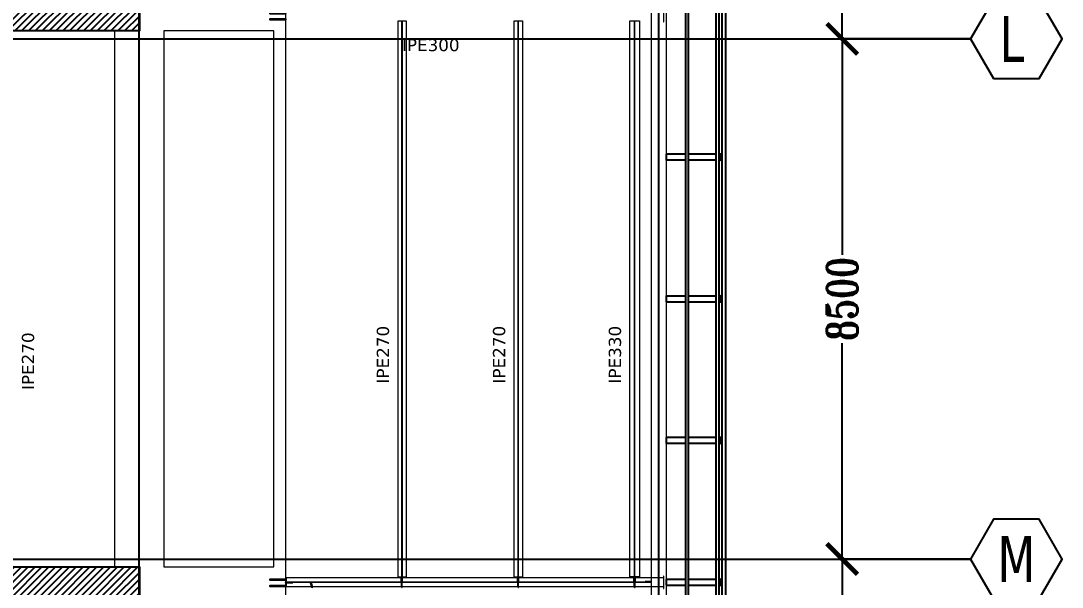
# Model space of a CAD drawing. Header units: millimetres. Extents: x -3255 to 78627, y -21906 to 33736.
# Drawn here: x 61592 to 78627, y 8040 to 17295 of the extents above; entities that cross this region are included whole.
import ezdxf
from ezdxf.enums import TextEntityAlignment as Align

# ---------------------------------------------------------------- set-up
doc = ezdxf.new("R2010")
doc.units = ezdxf.units.MM
doc.header["$LTSCALE"] = 0.9
for name, color, linetype, lineweight in [('0-3', 250, 'Continuous', 5), ('A_ALMA', 8, 'Continuous', 5), ('E_TEXTO', 3, 'Continuous', 9), ('E_VIGAS', 8, 'Continuous', 9), ('E_VIGAS-1', 5, 'Continuous', 25), ('E_VIGAS-2', 10, 'Continuous', 25), ('HCB-PLATINA', 4, 'Continuous', 15), ('HCB-VIGAS', 4, 'Continuous', 15), ('VIGAS_HCB', 4, 'Continuous', 15)]:
    doc.layers.add(name, color=color, linetype=linetype, lineweight=lineweight)
for name, color, linetype in [('COTAS', 8, 'Continuous'), ('HCB-ACH_PANT', 253, 'Continuous'), ('HCB-ANCLAJE', 5, 'Continuous'), ('HCB-EJES', 1, 'Continuous'), ('HCB-ROTULOS', 2, 'Continuous'), ('HCB_PANTALLAS', 6, 'Continuous')]:
    doc.layers.add(name, color=color, linetype=linetype)
doc.styles.add('ROMANT', font='romant.shx', dxfattribs={"width": 0.8})
doc.styles.add('VERDANA', font='verdana.ttf')
doc.dimstyles.new('1.125', dxfattribs={"dimscale": 0, "dimtxt": 500, "dimasz": 500, "dimexe": 4, "dimexo": 4, "dimgap": 15, "dimtad": 0, "dimdec": 0, "dimzin": 4, "dimdsep": 46, "dimtxsty": 'ROMANT', "dimblk": 'ARCHTICK', "dimcen": -10, "dimclrd": 256, "dimclrt": 3, "dimadec": 0, "dimazin": 0, "dimtfac": 1, "dimtdec": 0, "dimtix": 1, "dimtmove": 0, "dimatfit": 0, "dimldrblk": 'OBLIQUE', "dimfxl": 0.05, "dimtolj": 1, "dimtzin": 0, "dimarcsym": 0})

# ---------------------------------------------------------------- blocks, each defined once
blk = doc.blocks.new('EST_SFM_VIGA-METALICA-SECCION-C - EST_SFM_VIGA-METALICA-UPN100-1529792-_38_00m_N_E_-NIVEL-10 DOC')
at = {"layer": 'E_VIGAS-2'}
for p, q in [((13.831, 0.032), (-13.129, 0.032)), ((-13.047, -0.018), (13.749, -0.018))]:
    blk.add_line(p, q, dxfattribs=at)
blk = doc.blocks.new('EST_SFM_VIGA-METALICA-SECCION-C - EST_SFM_VIGA-METALICA-UPN100-1530878-_38_00m_N_E_-NIVEL-10 DOC')
at = {"layer": 'E_VIGAS-2'}
for p, q in [((14.54, 0.018), (-14.294, 0.018)), ((-14.294, -0.032), (14.54, -0.032))]:
    blk.add_line(p, q, dxfattribs=at)
blk = doc.blocks.new('EST_SFM_VIGA-METALICA-SECCION-C - EST_SFM_VIGA-METALICA-UPN160-1529890-_38_00m_N_E_-NIVEL-10 DOC')
at = {"layer": 'E_VIGAS-1'}
for p, q in [((14.442, 0.018), (-14.49, 0.018)), ((-14.485, -0.047), (14.437, -0.047))]:
    blk.add_line(p, q, dxfattribs=at)
blk = doc.blocks.new('DCTIB_CNI_EST_MOD-1A-FAC_0001_rvt-2-_38_00m_N_E_-NIVEL-10 DOC')
at = {"layer": 'E_VIGAS-1'}
for p, q in [((-6.037, 155.678), (-6.037, 155.778)), ((-5.727, 155.778), (-6.037, 155.778)), ((-5.227, 155.778), (-5.677, 155.778)), ((-5.149, 155.778), (-5.177, 155.778)), ((-5.149, 155.778), (-5.149, 155.678)), ((-5.149, 155.678), (-5.149, 155.778)), ((-5.149, 155.778), (-5.148, 155.778)), ((-5.148, 155.778), (-5.148, 155.741)), ((-5.129, 155.778), (-5.148, 155.778)), ((-5.148, 155.731), (-5.143, 155.731)), ((-5.143, 155.731), (-5.148, 155.731)), ((-5.148, 155.731), (-5.143, 155.731)), ((-5.143, 155.725), (-5.148, 155.725)), ((-5.143, 155.725), (-5.148, 155.725)), ((-5.148, 155.725), (-5.143, 155.725)), ((-5.148, 155.716), (-5.148, 155.678)), ((-5.143, 155.731), (-5.129, 155.731)), ((-5.129, 155.725), (-5.143, 155.725)), ((-5.727, 155.678), (-6.037, 155.678)), ((-5.227, 155.678), (-5.677, 155.678)), ((-5.149, 155.678), (-5.177, 155.678)), ((-5.148, 155.678), (-5.149, 155.678)), ((-5.148, 155.678), (-5.129, 155.678)), ((-6.037, 153.364), (-6.037, 153.464)), ((-6.037, 153.464), (-5.727, 153.464)), ((-6.037, 153.364), (-5.727, 153.364)), ((-5.677, 153.464), (-5.227, 153.464)), ((-5.677, 153.364), (-5.227, 153.364)), ((-5.177, 153.464), (-5.149, 153.464)), ((-5.177, 153.364), (-5.149, 153.364)), ((-5.149, 153.464), (-5.149, 153.364)), ((-5.149, 153.464), (-5.148, 153.464)), ((-5.149, 153.364), (-5.149, 153.464)), ((-5.148, 153.364), (-5.149, 153.364)), ((-5.129, 153.464), (-5.148, 153.464)), ((-5.148, 153.464), (-5.148, 153.426)), ((-5.148, 153.417), (-5.143, 153.417)), ((-5.143, 153.417), (-5.148, 153.417)), ((-5.148, 153.417), (-5.143, 153.417)), ((-5.143, 153.411), (-5.148, 153.411)), ((-5.143, 153.411), (-5.148, 153.411)), ((-5.148, 153.411), (-5.143, 153.411)), ((-5.148, 153.401), (-5.148, 153.364)), ((-5.148, 153.364), (-5.129, 153.364)), ((-5.143, 153.417), (-5.129, 153.417)), ((-5.129, 153.411), (-5.143, 153.411)), ((-6.037, 151.049), (-6.037, 151.149)), ((-5.727, 151.149), (-6.037, 151.149)), ((-5.227, 151.149), (-5.677, 151.149)), ((-5.149, 151.149), (-5.177, 151.149)), ((-5.149, 151.149), (-5.149, 151.049)), ((-5.149, 151.049), (-5.149, 151.149)), ((-5.149, 151.149), (-5.148, 151.149)), ((-5.148, 151.149), (-5.148, 151.112)), ((-5.129, 151.149), (-5.148, 151.149)), ((-5.148, 151.102), (-5.143, 151.102)), ((-5.143, 151.102), (-5.148, 151.102)), ((-5.148, 151.102), (-5.143, 151.102)), ((-5.143, 151.097), (-5.148, 151.097)), ((-5.143, 151.097), (-5.148, 151.097)), ((-5.148, 151.097), (-5.143, 151.097)), ((-5.143, 151.102), (-5.129, 151.102)), ((-5.129, 151.097), (-5.143, 151.097)), ((-5.727, 151.049), (-6.037, 151.049)), ((-5.227, 151.049), (-5.677, 151.049)), ((-5.149, 151.049), (-5.177, 151.049)), ((-5.148, 151.049), (-5.149, 151.049)), ((-5.148, 151.087), (-5.148, 151.049)), ((-5.148, 151.049), (-5.129, 151.049)), ((-6.038, 148.735), (-6.038, 148.835)), ((-6.038, 148.835), (-5.727, 148.835)), ((-6.038, 148.735), (-5.727, 148.735)), ((-5.548, 148.735), (-5.227, 148.735)), ((-5.546, 148.835), (-5.227, 148.835)), ((-5.177, 148.835), (-5.149, 148.835)), ((-5.177, 148.735), (-5.149, 148.735)), ((-5.149, 148.835), (-5.149, 148.735)), ((-5.149, 148.835), (-5.148, 148.835)), ((-5.149, 148.735), (-5.149, 148.835)), ((-5.148, 148.735), (-5.149, 148.735)), ((-5.129, 148.835), (-5.148, 148.835)), ((-5.148, 148.835), (-5.148, 148.798)), ((-5.148, 148.788), (-5.143, 148.788)), ((-5.143, 148.788), (-5.148, 148.788)), ((-5.148, 148.788), (-5.143, 148.788)), ((-5.143, 148.782), (-5.148, 148.782)), ((-5.143, 148.782), (-5.148, 148.782)), ((-5.148, 148.782), (-5.143, 148.782)), ((-5.148, 148.772), (-5.148, 148.735)), ((-5.148, 148.735), (-5.129, 148.735)), ((-5.143, 148.788), (-5.129, 148.788)), ((-5.129, 148.782), (-5.143, 148.782))]:
    blk.add_line(p, q, dxfattribs=at)
for points, knots in [([(-5.148, 155.741), (-5.148, 155.74), (-5.148, 155.738), (-5.147, 155.736), (-5.147, 155.734), (-5.146, 155.732), (-5.145, 155.731), (-5.143, 155.731), (-5.143, 155.731)], [0, 0, 0, 0, 0.142857, 0.285714, 0.428571, 0.571429, 0.785714, 1, 1, 1, 1]), ([(-5.143, 155.725), (-5.143, 155.725), (-5.144, 155.725), (-5.145, 155.725), (-5.146, 155.724), (-5.147, 155.722), (-5.147, 155.721), (-5.147, 155.72), (-5.148, 155.718), (-5.148, 155.717), (-5.148, 155.716)], [0, 0, 0, 0, 0.142857, 0.285714, 0.428571, 0.571429, 0.678571, 0.732143, 0.785714, 1, 1, 1, 1]), ([(-5.148, 153.426), (-5.148, 153.426), (-5.148, 153.424), (-5.147, 153.422), (-5.147, 153.42), (-5.146, 153.418), (-5.145, 153.417), (-5.143, 153.417), (-5.143, 153.417)], [0, 0, 0, 0, 0.142857, 0.285714, 0.428571, 0.571429, 0.785714, 1, 1, 1, 1]), ([(-5.143, 153.411), (-5.143, 153.411), (-5.144, 153.411), (-5.145, 153.41), (-5.146, 153.409), (-5.147, 153.408), (-5.147, 153.406), (-5.147, 153.405), (-5.148, 153.404), (-5.148, 153.402), (-5.148, 153.401)], [0, 0, 0, 0, 0.142857, 0.285714, 0.428571, 0.571429, 0.678571, 0.732143, 0.785714, 1, 1, 1, 1]), ([(-5.148, 151.112), (-5.148, 151.111), (-5.148, 151.11), (-5.147, 151.107), (-5.147, 151.105), (-5.146, 151.104), (-5.145, 151.102), (-5.143, 151.102), (-5.143, 151.102)], [0, 0, 0, 0, 0.142857, 0.285714, 0.428571, 0.571429, 0.785714, 1, 1, 1, 1]), ([(-5.143, 151.097), (-5.143, 151.097), (-5.144, 151.096), (-5.145, 151.096), (-5.146, 151.095), (-5.147, 151.093), (-5.147, 151.092), (-5.147, 151.091), (-5.148, 151.089), (-5.148, 151.088), (-5.148, 151.087)], [0, 0, 0, 0, 0.142857, 0.285714, 0.428571, 0.571429, 0.678571, 0.732143, 0.785714, 1, 1, 1, 1]), ([(-5.148, 148.798), (-5.148, 148.797), (-5.148, 148.795), (-5.147, 148.793), (-5.147, 148.791), (-5.146, 148.789), (-5.145, 148.788), (-5.143, 148.788), (-5.143, 148.788)], [0, 0, 0, 0, 0.142857, 0.285714, 0.428571, 0.571429, 0.785714, 1, 1, 1, 1]), ([(-5.143, 148.782), (-5.143, 148.782), (-5.144, 148.782), (-5.145, 148.781), (-5.146, 148.78), (-5.147, 148.779), (-5.147, 148.778), (-5.147, 148.777), (-5.148, 148.775), (-5.148, 148.774), (-5.148, 148.772)], [0, 0, 0, 0, 0.142857, 0.285714, 0.428571, 0.571429, 0.678571, 0.732143, 0.785714, 1, 1, 1, 1])]:
    blk.add_open_spline(points, degree=3, knots=knots, dxfattribs=at)
at = {"layer": 'E_VIGAS-2'}
for p, q in [((-5.677, 148.835), (-5.548, 148.835)), ((-5.677, 148.735), (-5.548, 148.735))]:
    blk.add_line(p, q, dxfattribs=at)
at = {"layer": 'E_VIGAS-1'}
for name, p, rotation in [('EST_SFM_VIGA-METALICA-SECCION-C - EST_SFM_VIGA-METALICA-UPN100-1530878-_38_00m_N_E_-NIVEL-10 DOC', (-5.195, 153.535), 270), ('EST_SFM_VIGA-METALICA-SECCION-C - EST_SFM_VIGA-METALICA-UPN160-1529890-_38_00m_N_E_-NIVEL-10 DOC', (-5.082, 153.388), 269.9999999999999), ('EST_SFM_VIGA-METALICA-SECCION-C - EST_SFM_VIGA-METALICA-UPN100-1529792-_38_00m_N_E_-NIVEL-10 DOC', (-5.709, 153.763), 270.0000000000001)]:
    blk.add_blockref(name, p, dxfattribs=dict(at, rotation=rotation))
blk = doc.blocks.new('_ArchTick')
at = {"color": 0, "linetype": 'ByBlock', "const_width": 0.15}
blk.add_lwpolyline([(-0.5, -0.5), (0.5, 0.5)], dxfattribs=at)
blk = doc.blocks.new('*D590')
at = {"layer": 'COTAS', "color": 0, "lineweight": -2, "transparency": 16777216}
for p, q in [((77123, 25500), (75025, 25500)), ((77123, 17000), (75025, 17000))]:
    blk.add_line(p, q, dxfattribs=at)
at = {"layer": 'COTAS', "lineweight": -2, "transparency": 16777216}
for p, q in [((75029, 25500), (75029, 21970)), ((75029, 17000), (75029, 20530))]:
    blk.add_line(p, q, dxfattribs=at)
at = {"layer": 'Defpoints', "color": 0, "transparency": 16777216}
for p in [(75029, 25500), (77127, 25500), (77127, 17000)]:
    blk.add_point(p, dxfattribs=at)
at = {"layer": 'COTAS', "lineweight": -2, "transparency": 16777216, "xscale": 500, "yscale": 500, "zscale": 500}
for p, rotation in [((75029, 25500), 90), ((75029, 17000), 270)]:
    blk.add_blockref('_ArchTick', p, dxfattribs=dict(at, rotation=rotation))
at = {"layer": 'COTAS', "color": 3, "transparency": 16777216, "insert": (75029, 21250), "char_height": 500, "attachment_point": 5, "rotation": 90, "style": 'ROMANT'}
blk.add_mtext('\\A1;8500', dxfattribs=at)
blk = doc.blocks.new('_Oblique')
at = {"color": 0, "linetype": 'ByBlock', "lineweight": -2}
blk.add_line((-0.5, -0.5), (0.5, 0.5), dxfattribs=at)
blk = doc.blocks.new('*D591')
at = {"layer": 'COTAS', "color": 0, "lineweight": -2, "transparency": 16777216}
for p, q in [((77123, 17000), (75025, 17000)), ((77123, 8500), (75025, 8500))]:
    blk.add_line(p, q, dxfattribs=at)
at = {"layer": 'COTAS', "lineweight": -2, "transparency": 16777216}
for p, q in [((75029, 17000), (75029, 13470)), ((75029, 8500), (75029, 12030))]:
    blk.add_line(p, q, dxfattribs=at)
at = {"layer": 'Defpoints', "color": 0, "transparency": 16777216}
for p in [(77127, 17000), (75029, 8500), (77127, 8500)]:
    blk.add_point(p, dxfattribs=at)
at = {"layer": 'COTAS', "lineweight": -2, "transparency": 16777216, "xscale": 500, "yscale": 500, "zscale": 500}
for p, rotation in [((75029, 17000), 90), ((75029, 8500), 270)]:
    blk.add_blockref('_ArchTick', p, dxfattribs=dict(at, rotation=rotation))
at = {"layer": 'COTAS', "color": 3, "transparency": 16777216, "insert": (75029, 12750), "char_height": 500, "attachment_point": 5, "rotation": 90, "style": 'ROMANT'}
blk.add_mtext('\\A1;8500', dxfattribs=at)
blk = doc.blocks.new('*D592')
at = {"layer": 'COTAS', "color": 0, "lineweight": -2, "transparency": 16777216}
for p, q in [((77123, 8500), (75025, 8500)), ((77123, 0), (75025, 0))]:
    blk.add_line(p, q, dxfattribs=at)
at = {"layer": 'COTAS', "lineweight": -2, "transparency": 16777216}
for p, q in [((75029, 8500), (75029, 4970)), ((75029, 0), (75029, 3530))]:
    blk.add_line(p, q, dxfattribs=at)
at = {"layer": 'Defpoints', "color": 0, "transparency": 16777216}
for p in [(75029, 8500), (77127, 8500), (77127, 0)]:
    blk.add_point(p, dxfattribs=at)
at = {"layer": 'COTAS', "lineweight": -2, "transparency": 16777216, "xscale": 500, "yscale": 500, "zscale": 500}
for p, rotation in [((75029, 8500), 90), ((75029, 0), 270)]:
    blk.add_blockref('_ArchTick', p, dxfattribs=dict(at, rotation=rotation))
at = {"layer": 'COTAS', "color": 3, "transparency": 16777216, "insert": (75029, 4250), "char_height": 500, "attachment_point": 5, "rotation": 90, "style": 'ROMANT'}
blk.add_mtext('\\A1;8500', dxfattribs=at)
blk = doc.blocks.new('CX-CONC')
at = {"layer": 'HCB-ANCLAJE'}
for points in [[(-50, -8), (-46, -6), (-42, -8), (-40, -8), (-38, -14), (-38, -52), (-38, -256), (-54, -256), (-54, -52), (-54, -14), (-52, -8)], [(50, -8), (54, -6), (58, -8), (60, -8), (62, -14), (62, -52), (62, -256), (46, -256), (46, -52), (46, -14), (48, -8)]]:
    blk.add_lwpolyline(points, close=True, dxfattribs=at)
at = {"layer": 'HCB-PLATINA'}
blk.add_lwpolyline([(-100, -6), (100, -6), (100, 0), (-100, 0)], close=True, dxfattribs=at)

msp = doc.modelspace()

# ---------------------------------------------------------------- hatches: boundary and pattern name
at = {"layer": 'HCB-ACH_PANT'}
h = msp.add_hatch(dxfattribs=at)
h.set_pattern_fill('ANSI31', color=256, scale=25)
h.set_pattern_definition([(45, (-17147.82, -55448.78), (-56.1266, 56.1266), [])])
h.paths.add_polyline_path([(63531.8, 7870.2), (55031.8, 7870.2), (55031.8, 8370.2), (59431.8, 8370.2), (59431.8, 17130.2), (55031.8, 17130.2), (55031.8, 17630.2), (63531.8, 17630.2), (63531.8, 17130.2), (59831.8, 17130.2), (59831.8, 8370.2), (63531.8, 8370.2)])

# ---------------------------------------------------------------- linework, layer by layer
msp.add_lwpolyline([(66039.9, 8110.7), (65929.9, 8110.7), (65929.9, 8116.7), (66039.9, 8116.7)], close=True)
at = {"layer": 'A_ALMA'}
for p, q in [((67826.6, 8205.2), (67826.6, 17295.2)), ((67833.2, 8205.2), (67833.2, 17295.2)), ((69726.6, 8205.2), (69726.6, 17295.2)), ((69733.2, 8205.2), (69733.2, 17295.2)), ((71631.7, 8207.5), (71631.7, 17295.1)), ((71639.2, 8207.5), (71639.2, 17295.1)), ((71894.7, 8123.7), (65939.9, 8123.7)), ((71894.7, 8116.6), (65939.9, 8116.6))]:
    msp.add_line(p, q, dxfattribs=at)
at = {"layer": 'E_VIGAS'}
msp.add_line((63130, 8360.2), (63130, 17120.2), dxfattribs=at)
for points in [[(10129.7, 26595.9), (10129.8, -1095.9), (65929.9, -1095.8), (65929.9, 26595.9)], [(71904.7, 235), (72154.7, 235), (72154.7, 25265), (71904.7, 25265)], [(63930, 17132.5), (63930, 8370.1), (65729.9, 8370.1), (65729.9, 17132.5)]]:
    msp.add_lwpolyline(points, close=True, dxfattribs=at)
at = {"layer": 'HCB-EJES'}
for p, q in [((63528.7, -5780.2), (63528.7, 31280.5)), ((72028.7, -5780.2), (72028.7, 31280.5)), ((-1069.6, 17000), (77127, 17000)), ((-1069.6, 8500), (77127, 8500))]:
    msp.add_line(p, q, dxfattribs=at)
at = {"layer": 'HCB-ROTULOS'}
for points in [[(77502, 16350.5), (78252, 16350.5), (78627, 17000), (78252, 17649.5), (77502, 17649.5), (77127, 17000)], [(77502, 7850.5), (78252, 7850.5), (78627, 8500), (78252, 9149.5), (77502, 9149.5), (77127, 8500)]]:
    msp.add_lwpolyline(points, close=True, dxfattribs=at)
at = {"layer": 'HCB-VIGAS'}
for points in [[(67825.6, 8123.7), (67815.6, 8123.7), (67815.6, 8195.2), (67825.6, 8195.2)], [(67825.6, 8205.2), (67832.2, 8205.2), (67832.2, 8133.7), (67825.6, 8133.7)], [(69725.6, 8123.7), (69715.6, 8123.7), (69715.6, 8195.2), (69725.6, 8195.2)], [(69725.6, 8205.2), (69732.2, 8205.2), (69732.2, 8133.7), (69725.6, 8133.7)], [(71632.8, 8123.7), (71622.8, 8123.7), (71622.8, 8195.2), (71632.8, 8195.2)], [(71632.8, 8205.2), (71640.3, 8205.2), (71640.3, 8133.7), (71632.8, 8133.7)], [(66335.5, 8115.9), (66326, 8113), (66347.8, 8041.8), (66357.4, 8044.8)], [(66360.3, 8035.4), (66367.4, 8037.6), (66345.6, 8108.6), (66338.5, 8106.4)], [(67825.6, 8116.6), (67815.6, 8116.6), (67815.6, 8045.2), (67825.6, 8045.2)], [(67825.6, 8035.2), (67832.2, 8035.2), (67832.2, 8106.6), (67825.6, 8106.6)], [(69725.6, 8116.6), (69715.6, 8116.6), (69715.6, 8045.2), (69725.6, 8045.2)], [(69725.6, 8034.8), (69732.2, 8034.8), (69732.2, 8106.6), (69725.6, 8106.6)], [(71632.8, 8116.6), (71622.8, 8116.6), (71622.8, 8045.2), (71632.8, 8045.2)], [(71632.8, 8035.2), (71640.3, 8035.2), (71640.3, 8106.6), (71632.8, 8106.6)], [(71804.7, 8123.7), (71904.7, 8123.7), (71904.7, 8133.7), (71804.7, 8133.7)]]:
    msp.add_lwpolyline(points, close=True, dxfattribs=at)
at = {"layer": 'HCB_PANTALLAS'}
msp.add_lwpolyline([(63531.8, 7870.2), (55031.8, 7870.2), (55031.8, 8370.2), (59431.8, 8370.2), (59431.8, 17130.2), (55031.8, 17130.2), (55031.8, 17630.2), (63531.8, 17630.2), (63531.8, 17130.2), (59831.8, 17130.2), (59831.8, 8370.2), (63531.8, 8370.2)], close=True, dxfattribs=at)
at = {"layer": 'VIGAS_HCB', "color": 8}
for points in [[(72104.7, 17480.2), (72104.7, 17280.2), (72110.7, 17280.2), (72110.7, 17480.2)], [(72104.7, 8220.2), (72104.7, 8020.2), (72110.7, 8020.2), (72110.7, 8220.2)]]:
    msp.add_lwpolyline(points, close=True, dxfattribs=at)
at = {"layer": 'VIGAS_HCB'}
for points in [[(67762.4, 17295.2), (67897.4, 17295.2), (67897.4, 8205.2), (67762.4, 8205.2)], [(69662.4, 17295.2), (69797.4, 17295.2), (69797.4, 8205.2), (69662.4, 8205.2)], [(71715.5, 8207.5), (71555.5, 8207.5), (71555.5, 17295.1), (71715.5, 17295.1)], [(65939.9, 8195.2), (72104.7, 8195.2), (72104.7, 8045.2), (65939.9, 8045.2)]]:
    msp.add_lwpolyline(points, close=True, dxfattribs=at)

# ---------------------------------------------------------------- block references
at = {"rotation": 270}
for p in [(65929.9, 17373.9), (65929.9, 8113.9)]:
    msp.add_blockref('CX-CONC', p, dxfattribs=at)
at = {"layer": '0-3', "xscale": 1000, "yscale": 1000, "zscale": 1000}
msp.add_blockref('DCTIB_CNI_EST_MOD-1A-FAC_0001_rvt-2-_38_00m_N_E_-NIVEL-10 DOC', (78190.8, -140662.4), dxfattribs=at)

# ---------------------------------------------------------------- texts
at = {"layer": 'E_TEXTO', "insert": (67826.6, 17000), "char_height": 200, "width": 1206.139, "attachment_point": 1, "style": 'VERDANA'}
msp.add_mtext('IPE300', dxfattribs=at)
at = {"layer": 'E_TEXTO', "char_height": 200, "width": 1206.139, "attachment_point": 1, "rotation": 90, "style": 'VERDANA'}
for s, insert in [('IPE270', (67415.4, 11367.4)), ('IPE270', (69315.4, 11367.4)), ('IPE330', (71210.5, 11367.4)), ('IPE270', (61609.6, 11260.7))]:
    msp.add_mtext(s, dxfattribs=dict(at, insert=insert))
at = {"layer": 'HCB-ROTULOS', "color": 4, "style": 'VERDANA', "width": 0.7}
for s, p in [('L', (77806.5, 17000)), ('M', (77877, 8500))]:
    msp.add_text(s, height=750, dxfattribs=at).set_placement(p, align=Align.MIDDLE_CENTER)

# ---------------------------------------------------------------- dimensions: what is measured, and where the dimension line sits
at = {"layer": 'COTAS'}
for base, p1, p2, angle, picture, middle in [((75028.7, 25500), (77127, 17000), (77127, 25500), 270, '*D590', (75028.7, 21250)), ((75028.7, 8500), (77127, 17000), (77127, 8500), 90, '*D591', (75028.7, 12750)), ((75028.7, 8500), (77127, 0), (77127, 8500), 270, '*D592', (75028.7, 4250))]:
    dim = msp.add_linear_dim(base=base, p1=p1, p2=p2, angle=angle, dimstyle='1.125', override={"dimscale": 1}, dxfattribs=at)
    dim.commit()
    dim.dimension.update_dxf_attribs({"geometry": picture, "text_midpoint": middle})

doc.saveas('drawing.dxf')
